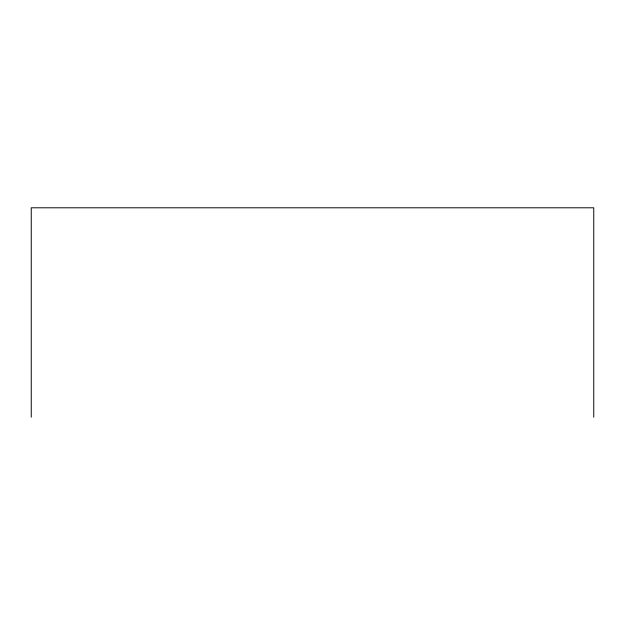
<?xml version="1.0" encoding="UTF-8"?>
<svg xmlns="http://www.w3.org/2000/svg" width="625" height="625" viewBox="0 0 625 625"><rect width="100%" height="100%" fill="white"/><g stroke="black" fill="none" stroke-linecap="round" stroke-linejoin="round"><path stroke-width="0.94" d="M593.75 417.203L593.75 207.797L31.25 207.797L31.25 417.203"/></g></svg>
